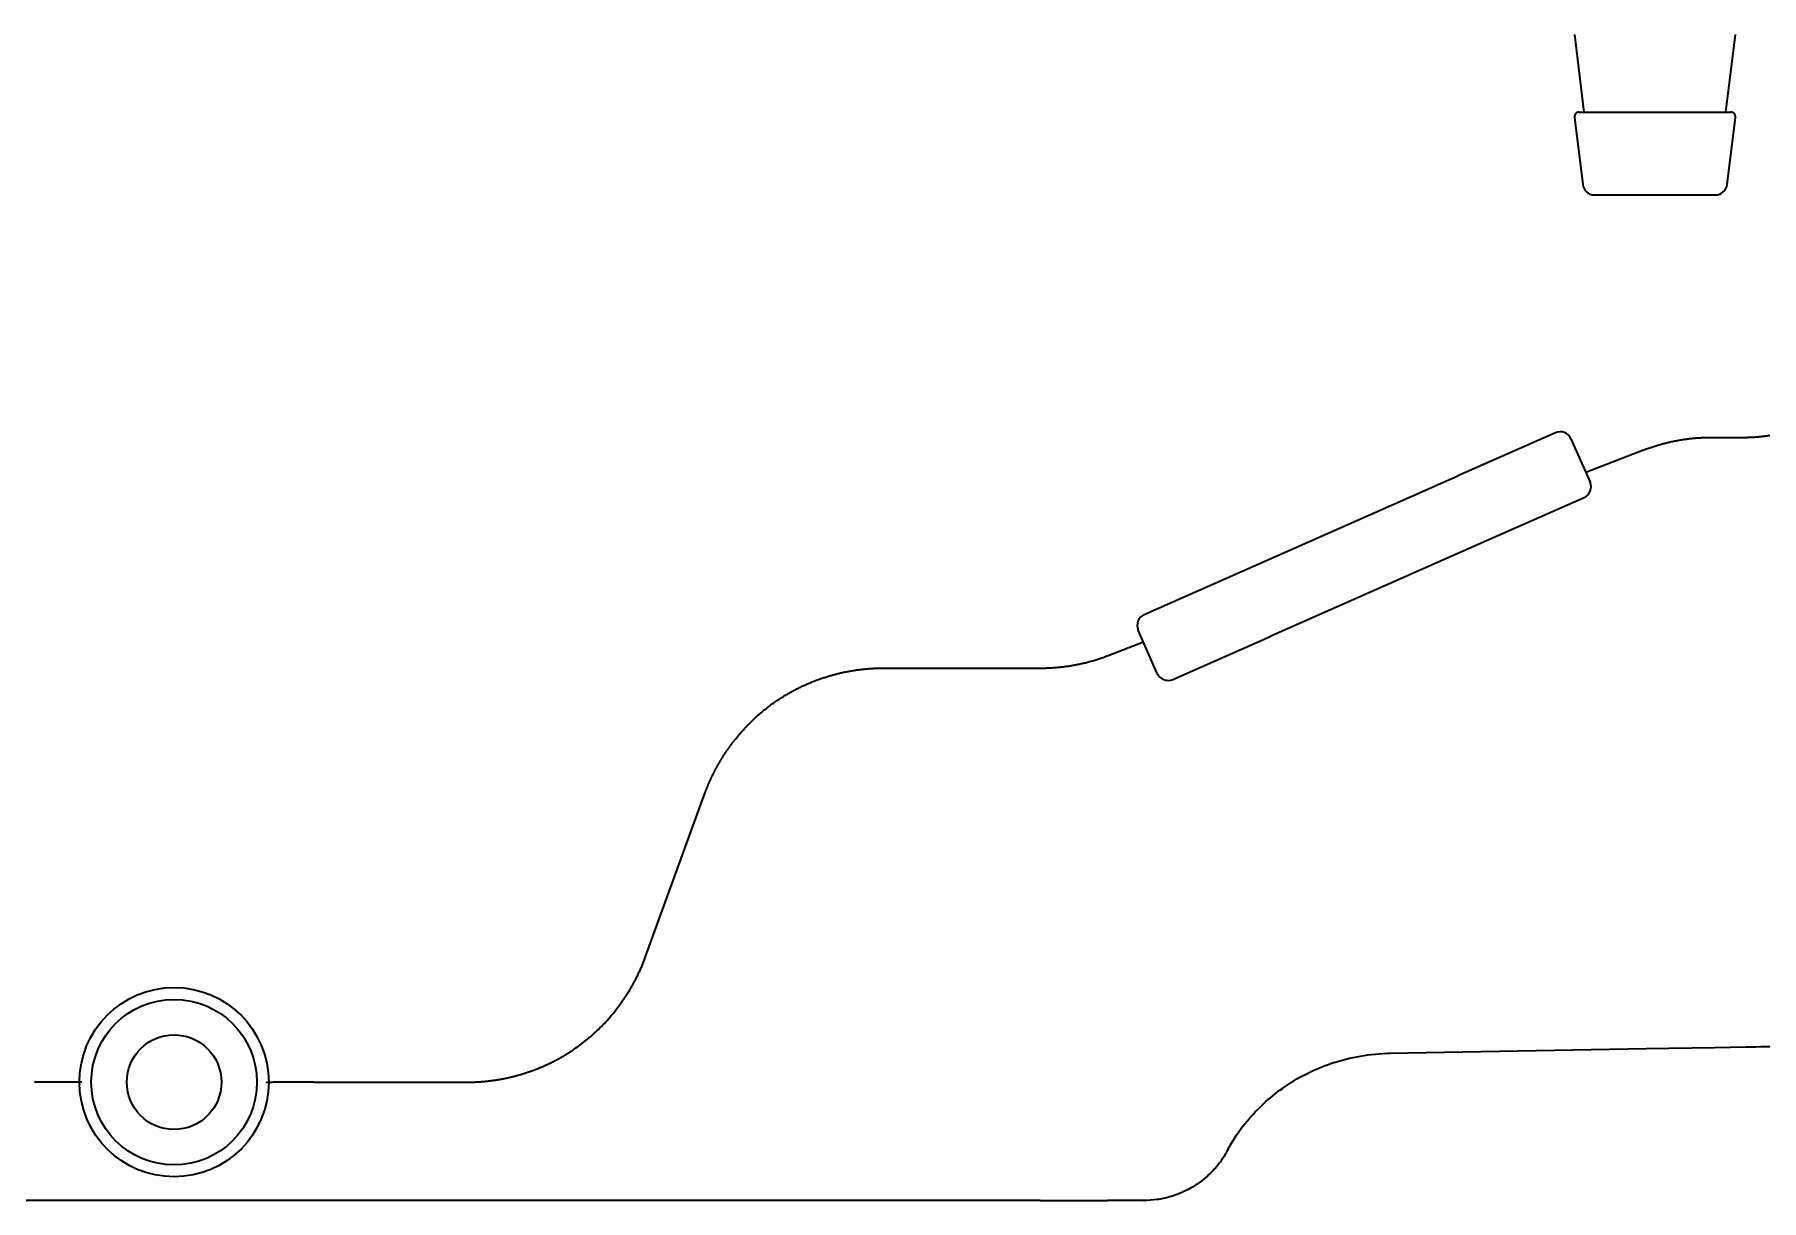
# Model space of a CAD drawing. Extents: x 5987 to 10491, y -672 to 3388.
# Drawn here: x 6661.3 to 6734.3, y 1274.3 to 1323.6 of the extents above; entities that cross this region are included whole.
import ezdxf

# ---------------------------------------------------------------- set-up
doc = ezdxf.new("R2010")
doc.units = 0
doc.header["$LTSCALE"] = 5
doc.layers.add('1', color=7, linetype='CONTINUOUS', true_color=0xffffff)

msp = doc.modelspace()

# ---------------------------------------------------------------- linework, layer by layer
at = {"layer": '1', "color": 7, "linetype": 'Continuous', "lineweight": 35}
for p, q in [((6726.374, 1323.602), (6726.773, 1320.326)), ((6732.773, 1320.326), (6733.171, 1323.602)), ((6726.374, 1320.102), (6726.719, 1317.266)), ((6726.573, 1320.326), (6732.973, 1320.326)), ((6732.826, 1317.266), (6733.171, 1320.102)), ((6727.216, 1316.826), (6729.773, 1316.826)), ((6729.773, 1316.826), (6732.33, 1316.826)), ((6725.562, 1306.772), (6721.446, 1304.953)), ((6726.221, 1306.517), (6727.029, 1304.687)), ((6726.844, 1305.106), (6729.289, 1306.045)), ((6732.156, 1306.576), (6733.48, 1306.576)), ((6712.299, 1300.91), (6721.446, 1304.953)), ((6726.774, 1304.028), (6722.658, 1302.209)), ((6722.658, 1302.209), (6713.512, 1298.166)), ((6708.183, 1299.091), (6712.299, 1300.91)), ((6708.736, 1296.602), (6707.928, 1298.432)), ((6709.396, 1296.347), (6713.512, 1298.166)), ((6706.657, 1297.357), (6708.15, 1297.93)), ((6697.144, 1296.826), (6703.791, 1296.826)), ((6687.089, 1284.59), (6689.626, 1291.562)), ((6729.402, 1280.731), (6718.547, 1280.541)), ((6732.295, 1280.781), (6729.402, 1280.731)), ((6733.62, 1280.804), (6732.295, 1280.781)), ((6733.62, 1280.804), (6732.295, 1280.781)), ((6673.073, 1279.326), (6679.571, 1279.326)), ((6679.571, 1274.326), (6654.775, 1274.326)), ((6689.435, 1274.326), (6686.897, 1274.326)), ((6703.777, 1274.326), (6697.144, 1274.326)), ((6703.777, 1274.326), (6706.631, 1274.326)), ((6707.18, 1274.326), (6706.631, 1274.326)), ((6708.173, 1274.326), (6707.18, 1274.326)), ((6708.173, 1274.326), (6708.174, 1274.326))]:
    msp.add_line(p, q, dxfattribs=at)
for radius in [4, 3.5, 2]:
    msp.add_circle((6667.173, 1279.326), radius, dxfattribs=at)
for centre, radius, start, end in [((6726.573, 1320.126), 0.2, 90, 186.93646), ((6732.973, 1320.126), 0.2, 353.06354, 90), ((6727.216, 1317.326), 0.5, 186.93646, 270), ((6732.33, 1317.326), 0.5, 270, 353.06354), ((6725.764, 1306.314), 0.5, 23.84372, 113.84372), ((6726.572, 1304.485), 0.5, 293.84372, 23.84372), ((6708.385, 1298.634), 0.5, 113.84372, 203.84372), ((6709.194, 1296.805), 0.5, 203.84372, 293.84372)]:
    msp.add_arc(centre, radius, start, end, dxfattribs=at)
for points, knots in [([(6733.48, 1306.576), (6733.495, 1306.576), (6733.524, 1306.576), (6733.567, 1306.576), (6733.61, 1306.577), (6733.653, 1306.577), (6733.696, 1306.579), (6733.74, 1306.58), (6733.783, 1306.582), (6733.826, 1306.584), (6733.87, 1306.586), (6733.913, 1306.588), (6733.956, 1306.591), (6734, 1306.594), (6734.043, 1306.597), (6734.087, 1306.6), (6734.13, 1306.604), (6734.173, 1306.608), (6734.217, 1306.612), (6734.26, 1306.616), (6734.304, 1306.621), (6734.347, 1306.626), (6734.391, 1306.631), (6734.434, 1306.637), (6734.478, 1306.642), (6734.521, 1306.648), (6734.565, 1306.654), (6734.608, 1306.661), (6734.652, 1306.667), (6734.695, 1306.674), (6734.739, 1306.682), (6734.782, 1306.689), (6734.826, 1306.697), (6734.869, 1306.705), (6734.913, 1306.713), (6734.956, 1306.721), (6735, 1306.73), (6735.043, 1306.739), (6735.086, 1306.748), (6735.13, 1306.758), (6735.173, 1306.767), (6735.217, 1306.777), (6735.26, 1306.787), (6735.303, 1306.798), (6735.346, 1306.809), (6735.39, 1306.82), (6735.433, 1306.831), (6735.626, 1306.882), (6735.968, 1306.986), (6736.452, 1307.166), (6736.93, 1307.378), (6737.393, 1307.62), (6737.84, 1307.89), (6738.27, 1308.189), (6738.687, 1308.519), (6738.971, 1308.776), (6739.138, 1308.939), (6739.195, 1308.996), (6739.252, 1309.053), (6739.308, 1309.112), (6739.364, 1309.171), (6739.419, 1309.23), (6739.474, 1309.291), (6739.528, 1309.352), (6739.582, 1309.414), (6739.636, 1309.477), (6739.688, 1309.54), (6739.741, 1309.604), (6739.792, 1309.669), (6739.844, 1309.734), (6739.894, 1309.8), (6739.944, 1309.867), (6739.994, 1309.935), (6740.042, 1310.003), (6740.09, 1310.072), (6740.138, 1310.142), (6740.185, 1310.213), (6740.231, 1310.284), (6740.277, 1310.356), (6740.321, 1310.429), (6740.365, 1310.502), (6740.394, 1310.551), (6740.409, 1310.576)], [0, 0, 0, 0, 0.005159, 0.010321, 0.015487, 0.020656, 0.025829, 0.031005, 0.036185, 0.041369, 0.046557, 0.051749, 0.056944, 0.062143, 0.067347, 0.072554, 0.077765, 0.08298, 0.088199, 0.093423, 0.09865, 0.103882, 0.109118, 0.114358, 0.119602, 0.124851, 0.130103, 0.135361, 0.140622, 0.145888, 0.151158, 0.156433, 0.161712, 0.166996, 0.172284, 0.177577, 0.182874, 0.188176, 0.193482, 0.198793, 0.204108, 0.209428, 0.214753, 0.220082, 0.225416, 0.230755, 0.236098, 0.241446, 0.302414, 0.36414, 0.426616, 0.489829, 0.551404, 0.613953, 0.677452, 0.741888, 0.751493, 0.761122, 0.770777, 0.780457, 0.790162, 0.799893, 0.809649, 0.81943, 0.829237, 0.839069, 0.848927, 0.85881, 0.86872, 0.878655, 0.888617, 0.898605, 0.90862, 0.918661, 0.92873, 0.938826, 0.94895, 0.959102, 0.969283, 0.979492, 0.989731, 1, 1, 1, 1]), ([(6689.627, 1291.562), (6689.632, 1291.576), (6689.642, 1291.603), (6689.657, 1291.645), (6689.673, 1291.686), (6689.689, 1291.726), (6689.705, 1291.767), (6689.721, 1291.807), (6689.737, 1291.847), (6689.754, 1291.887), (6689.77, 1291.927), (6689.787, 1291.966), (6689.804, 1292.005), (6689.821, 1292.044), (6689.838, 1292.083), (6689.856, 1292.121), (6689.873, 1292.159), (6689.891, 1292.197), (6689.908, 1292.235), (6689.926, 1292.272), (6689.944, 1292.31), (6689.962, 1292.347), (6689.981, 1292.383), (6689.999, 1292.42), (6690.017, 1292.456), (6690.036, 1292.492), (6690.055, 1292.528), (6690.073, 1292.563), (6690.092, 1292.598), (6690.111, 1292.633), (6690.13, 1292.668), (6690.149, 1292.702), (6690.168, 1292.737), (6690.188, 1292.771), (6690.207, 1292.805), (6690.226, 1292.838), (6690.246, 1292.871), (6690.265, 1292.904), (6690.285, 1292.937), (6690.305, 1292.97), (6690.324, 1293.002), (6690.344, 1293.034), (6690.364, 1293.066), (6690.384, 1293.098), (6690.404, 1293.129), (6690.424, 1293.16), (6690.444, 1293.191), (6690.464, 1293.222), (6690.484, 1293.252), (6690.504, 1293.282), (6690.524, 1293.312), (6690.544, 1293.342), (6690.564, 1293.371), (6690.585, 1293.4), (6690.605, 1293.429), (6690.625, 1293.458), (6690.645, 1293.486), (6690.666, 1293.514), (6690.686, 1293.542), (6690.706, 1293.57), (6690.727, 1293.597), (6690.747, 1293.625), (6690.767, 1293.652), (6690.788, 1293.678), (6690.808, 1293.705), (6690.828, 1293.731), (6690.848, 1293.757), (6690.922, 1293.85), (6691.05, 1294.007), (6691.24, 1294.222), (6691.433, 1294.427), (6691.631, 1294.623), (6691.833, 1294.809), (6692.038, 1294.985), (6692.245, 1295.152), (6692.455, 1295.31), (6692.62, 1295.425), (6692.739, 1295.504), (6692.809, 1295.55), (6692.881, 1295.595), (6692.952, 1295.64), (6693.024, 1295.683), (6693.096, 1295.726), (6693.168, 1295.768), (6693.241, 1295.809), (6693.314, 1295.849), (6693.388, 1295.889), (6693.462, 1295.927), (6693.536, 1295.965), (6693.61, 1296.002), (6693.685, 1296.038), (6693.76, 1296.074), (6693.835, 1296.108), (6693.911, 1296.142), (6693.987, 1296.175), (6694.063, 1296.207), (6694.139, 1296.239), (6694.216, 1296.269), (6694.293, 1296.299), (6694.37, 1296.328), (6694.447, 1296.356), (6694.524, 1296.383), (6694.602, 1296.41), (6694.68, 1296.435), (6694.758, 1296.46), (6694.836, 1296.484), (6694.914, 1296.507), (6694.993, 1296.53), (6695.071, 1296.551), (6695.15, 1296.572), (6695.229, 1296.592), (6695.308, 1296.611), (6695.387, 1296.629), (6695.466, 1296.647), (6695.546, 1296.663), (6695.625, 1296.679), (6695.705, 1296.694), (6695.784, 1296.709), (6695.864, 1296.722), (6695.944, 1296.735), (6696.024, 1296.746), (6696.104, 1296.757), (6696.183, 1296.768), (6696.263, 1296.777), (6696.343, 1296.786), (6696.424, 1296.793), (6696.504, 1296.8), (6696.584, 1296.806), (6696.664, 1296.812), (6696.744, 1296.816), (6696.824, 1296.82), (6696.904, 1296.823), (6696.984, 1296.825), (6697.064, 1296.826), (6697.117, 1296.826), (6697.144, 1296.826)], [0, 0, 0, 0, 0.004529, 0.009041, 0.013536, 0.018015, 0.022476, 0.026922, 0.03135, 0.035762, 0.040157, 0.044535, 0.048896, 0.053241, 0.057569, 0.06188, 0.066174, 0.070451, 0.074711, 0.078954, 0.083181, 0.08739, 0.091582, 0.095756, 0.099914, 0.104054, 0.108177, 0.112283, 0.116371, 0.120442, 0.124495, 0.12853, 0.132548, 0.136548, 0.140531, 0.144495, 0.148442, 0.15237, 0.156281, 0.160173, 0.164048, 0.167904, 0.171741, 0.175561, 0.179361, 0.183144, 0.186907, 0.190652, 0.194378, 0.198086, 0.201774, 0.205444, 0.209094, 0.212726, 0.216338, 0.219931, 0.223504, 0.227058, 0.230593, 0.234108, 0.237603, 0.241079, 0.244535, 0.247971, 0.251387, 0.254783, 0.258159, 0.261515, 0.291174, 0.320439, 0.349309, 0.377781, 0.405852, 0.433518, 0.460774, 0.487615, 0.514039, 0.522678, 0.531305, 0.53992, 0.548524, 0.557117, 0.565698, 0.574269, 0.582828, 0.591378, 0.599916, 0.608445, 0.616963, 0.625472, 0.633971, 0.64246, 0.650939, 0.659409, 0.66787, 0.676322, 0.684764, 0.693198, 0.701623, 0.710039, 0.718447, 0.726846, 0.735237, 0.743619, 0.751994, 0.76036, 0.768719, 0.777069, 0.785412, 0.793748, 0.802076, 0.810396, 0.818709, 0.827015, 0.835314, 0.843606, 0.851891, 0.86017, 0.868441, 0.876707, 0.884966, 0.893218, 0.901465, 0.909706, 0.91794, 0.926169, 0.934393, 0.942611, 0.950824, 0.959032, 0.967235, 0.975433, 0.983626, 0.991815, 1, 1, 1, 1]), ([(6679.571, 1279.325), (6679.586, 1279.325), (6679.615, 1279.325), (6679.658, 1279.326), (6679.701, 1279.326), (6679.745, 1279.327), (6679.788, 1279.328), (6679.831, 1279.33), (6679.875, 1279.331), (6679.918, 1279.333), (6679.961, 1279.335), (6680.005, 1279.337), (6680.048, 1279.34), (6680.092, 1279.343), (6680.135, 1279.345), (6680.178, 1279.349), (6680.222, 1279.352), (6680.265, 1279.356), (6680.308, 1279.36), (6680.352, 1279.364), (6680.395, 1279.368), (6680.439, 1279.373), (6680.482, 1279.378), (6680.525, 1279.383), (6680.569, 1279.389), (6680.612, 1279.394), (6680.655, 1279.4), (6680.698, 1279.406), (6680.742, 1279.412), (6680.785, 1279.419), (6680.828, 1279.426), (6680.871, 1279.433), (6680.915, 1279.44), (6680.958, 1279.448), (6681.001, 1279.456), (6681.044, 1279.464), (6681.087, 1279.472), (6681.13, 1279.48), (6681.173, 1279.489), (6681.216, 1279.498), (6681.259, 1279.507), (6681.302, 1279.517), (6681.345, 1279.526), (6681.388, 1279.536), (6681.431, 1279.546), (6681.474, 1279.557), (6681.516, 1279.568), (6681.559, 1279.578), (6681.602, 1279.59), (6681.645, 1279.601), (6681.687, 1279.613), (6681.73, 1279.624), (6681.772, 1279.636), (6681.815, 1279.649), (6681.857, 1279.661), (6681.9, 1279.674), (6681.942, 1279.687), (6681.984, 1279.7), (6682.027, 1279.714), (6682.069, 1279.728), (6682.111, 1279.742), (6682.153, 1279.756), (6682.195, 1279.77), (6682.237, 1279.785), (6682.279, 1279.8), (6682.321, 1279.815), (6682.363, 1279.831), (6682.405, 1279.846), (6682.446, 1279.862), (6682.488, 1279.878), (6682.529, 1279.895), (6682.571, 1279.911), (6682.612, 1279.928), (6682.654, 1279.945), (6682.695, 1279.963), (6682.736, 1279.98), (6682.777, 1279.998), (6682.818, 1280.016), (6682.859, 1280.035), (6682.9, 1280.053), (6682.941, 1280.072), (6682.982, 1280.091), (6683.022, 1280.11), (6683.063, 1280.13), (6683.103, 1280.149), (6683.144, 1280.169), (6683.184, 1280.19), (6683.224, 1280.21), (6683.265, 1280.231), (6683.305, 1280.252), (6683.345, 1280.273), (6683.384, 1280.294), (6683.424, 1280.316), (6683.464, 1280.338), (6683.503, 1280.36), (6683.543, 1280.382), (6683.582, 1280.405), (6683.622, 1280.428), (6683.661, 1280.451), (6683.7, 1280.474), (6683.739, 1280.498), (6683.778, 1280.522), (6683.816, 1280.546), (6683.855, 1280.57), (6683.893, 1280.594), (6683.932, 1280.619), (6683.97, 1280.644), (6684.008, 1280.669), (6684.126, 1280.748), (6684.321, 1280.886), (6684.59, 1281.094), (6684.854, 1281.317), (6685.113, 1281.556), (6685.366, 1281.811), (6685.612, 1282.082), (6685.783, 1282.288), (6685.885, 1282.418), (6685.923, 1282.468), (6685.962, 1282.519), (6686, 1282.57), (6686.039, 1282.623), (6686.077, 1282.676), (6686.115, 1282.73), (6686.153, 1282.785), (6686.192, 1282.841), (6686.23, 1282.897), (6686.267, 1282.955), (6686.305, 1283.013), (6686.343, 1283.072), (6686.38, 1283.132), (6686.417, 1283.193), (6686.454, 1283.255), (6686.491, 1283.318), (6686.528, 1283.381), (6686.564, 1283.445), (6686.6, 1283.51), (6686.636, 1283.576), (6686.671, 1283.643), (6686.706, 1283.711), (6686.74, 1283.78), (6686.774, 1283.849), (6686.808, 1283.919), (6686.842, 1283.99), (6686.874, 1284.062), (6686.907, 1284.135), (6686.939, 1284.209), (6686.97, 1284.283), (6687.001, 1284.359), (6687.031, 1284.435), (6687.06, 1284.512), (6687.079, 1284.564), (6687.089, 1284.59)], [0, 0, 0, 0, 0.004433, 0.008867, 0.013303, 0.01774, 0.022178, 0.026617, 0.031058, 0.035501, 0.039945, 0.04439, 0.048837, 0.053286, 0.057736, 0.062188, 0.066641, 0.071097, 0.075553, 0.080012, 0.084472, 0.088934, 0.093398, 0.097863, 0.10233, 0.1068, 0.111271, 0.115743, 0.120218, 0.124695, 0.129174, 0.133654, 0.138137, 0.142621, 0.147108, 0.151597, 0.156087, 0.16058, 0.165075, 0.169572, 0.174071, 0.178572, 0.183076, 0.187582, 0.192089, 0.196599, 0.201112, 0.205626, 0.210143, 0.214662, 0.219183, 0.223707, 0.228233, 0.232761, 0.237292, 0.241825, 0.246361, 0.250898, 0.255439, 0.259982, 0.264527, 0.269075, 0.273625, 0.278178, 0.282733, 0.287291, 0.291851, 0.296414, 0.30098, 0.305548, 0.310119, 0.314692, 0.319268, 0.323847, 0.328429, 0.333013, 0.3376, 0.34219, 0.346782, 0.351378, 0.355976, 0.360577, 0.365181, 0.369788, 0.374397, 0.37901, 0.383625, 0.388244, 0.392866, 0.39749, 0.402118, 0.406748, 0.411382, 0.416019, 0.420659, 0.425302, 0.429949, 0.434598, 0.439251, 0.443907, 0.448567, 0.453229, 0.457896, 0.462565, 0.467238, 0.471915, 0.476594, 0.481278, 0.485965, 0.519989, 0.554711, 0.590124, 0.626216, 0.662979, 0.700405, 0.738488, 0.744857, 0.751297, 0.757805, 0.764382, 0.771028, 0.777742, 0.784523, 0.791371, 0.798286, 0.805267, 0.812313, 0.819424, 0.8266, 0.833839, 0.841143, 0.84851, 0.855939, 0.863431, 0.870985, 0.8786, 0.886276, 0.894014, 0.901811, 0.909669, 0.917586, 0.925563, 0.933599, 0.941695, 0.949848, 0.958061, 0.966332, 0.974662, 0.983049, 0.991496, 1, 1, 1, 1]), ([(6711.685, 1276.411), (6711.91, 1276.861), (6712.524, 1277.774), (6714.025, 1279.193), (6716.129, 1280.263), (6717.725, 1280.531), (6718.603, 1280.549)], [0, 0, 0, 0, 0.20945, 0.446991, 0.713699, 1, 1, 1, 1]), ([(6740.307, 1280.921), (6740.167, 1280.919), (6740.028, 1280.916), (6739.749, 1280.911), (6739.61, 1280.909), (6739.192, 1280.902), (6738.914, 1280.897), (6738.078, 1280.882), (6737.521, 1280.872), (6736.406, 1280.853), (6735.849, 1280.843), (6734.735, 1280.824), (6734.177, 1280.814), (6733.62, 1280.804)], [0, 0, 0, 0, 0.0625, 0.0625, 0.125, 0.125, 0.25, 0.25, 0.5, 0.5, 0.75, 0.75, 1, 1, 1, 1]), ([(6663.273, 1279.326), (6663.273, 1279.326), (6663.273, 1279.326), (6663.272, 1279.326), (6663.27, 1279.326), (6663.266, 1279.326), (6663.257, 1279.326), (6663.238, 1279.326), (6663.206, 1279.326), (6663.178, 1279.326), (6663.167, 1279.326), (6663.151, 1279.326), (6663.145, 1279.326), (6663.133, 1279.326), (6663.127, 1279.326), (6663.071, 1279.326), (6663.009, 1279.326), (6662.901, 1279.326), (6662.862, 1279.326), (6662.799, 1279.326), (6662.777, 1279.326), (6662.733, 1279.326), (6662.711, 1279.326), (6662.595, 1279.326), (6662.495, 1279.326), (6662.359, 1279.326), (6662.331, 1279.326), (6662.274, 1279.326), (6662.246, 1279.326), (6662.159, 1279.326), (6662.041, 1279.326), (6661.919, 1279.326), (6661.825, 1279.326), (6661.793, 1279.326), (6661.73, 1279.326), (6661.698, 1279.326), (6661.536, 1279.326), (6661.405, 1279.326), (6661.273, 1279.326)], [0, 0, 0, 0, 0.015546, 0.015546, 0.031172, 0.062424, 0.062424, 0.124929, 0.187434, 0.187434, 0.218687, 0.218687, 0.234313, 0.234313, 0.249939, 0.249939, 0.37495, 0.37495, 0.437455, 0.437455, 0.468707, 0.468707, 0.49996, 0.49996, 0.62497, 0.62497, 0.656222, 0.656222, 0.687475, 0.687475, 0.74998, 0.812485, 0.812485, 0.843737, 0.843737, 0.87499, 0.87499, 1, 1, 1, 1]), ([(6673.073, 1279.326), (6672.942, 1279.327), (6672.811, 1279.328), (6672.554, 1279.328), (6672.428, 1279.328), (6672.187, 1279.328), (6672.071, 1279.328), (6671.853, 1279.326), (6671.751, 1279.325), (6671.566, 1279.323), (6671.483, 1279.322), (6671.337, 1279.319), (6671.275, 1279.317), (6671.175, 1279.314), (6671.137, 1279.312), (6671.086, 1279.308), (6671.073, 1279.305), (6671.073, 1279.303)], [0, 0, 0, 0, 0.125, 0.125, 0.25, 0.25, 0.375, 0.375, 0.5, 0.5, 0.625, 0.625, 0.75, 0.75, 0.875, 0.875, 1, 1, 1, 1]), ([(6711.726, 1276.487), (6711.642, 1276.325), (6711.547, 1276.169), (6711.337, 1275.871), (6711.222, 1275.729), (6710.973, 1275.463), (6710.84, 1275.338), (6710.557, 1275.108), (6710.408, 1275.003), (6710.096, 1274.814), (6709.934, 1274.73), (6709.6, 1274.585), (6709.428, 1274.523), (6709.077, 1274.425), (6708.898, 1274.388), (6708.537, 1274.339), (6708.355, 1274.326), (6708.173, 1274.326)], [0, 0, 0, 0, 0.125, 0.125, 0.25, 0.25, 0.375, 0.375, 0.5, 0.5, 0.625, 0.625, 0.75, 0.75, 0.875, 0.875, 1, 1, 1, 1]), ([(6686.897, 1274.326), (6686.821, 1274.326), (6686.745, 1274.326), (6686.592, 1274.326), (6686.516, 1274.326), (6686.287, 1274.326), (6686.134, 1274.326), (6685.677, 1274.326), (6685.371, 1274.326), (6684.761, 1274.326), (6684.456, 1274.326), (6683.845, 1274.326), (6683.54, 1274.326), (6682.624, 1274.326), (6682.013, 1274.326), (6680.792, 1274.326), (6680.182, 1274.326), (6679.571, 1274.326)], [0, 0, 0, 0, 0.03125, 0.03125, 0.0625, 0.0625, 0.125, 0.125, 0.25, 0.25, 0.375, 0.375, 0.5, 0.5, 0.75, 0.75, 1, 1, 1, 1]), ([(6697.144, 1274.326), (6696.502, 1274.326), (6695.859, 1274.326), (6694.574, 1274.326), (6693.931, 1274.326), (6692.968, 1274.326), (6692.647, 1274.326), (6692.004, 1274.326), (6691.683, 1274.326), (6691.04, 1274.326), (6690.719, 1274.326), (6690.238, 1274.326), (6690.077, 1274.326), (6689.756, 1274.326), (6689.595, 1274.326), (6689.435, 1274.326)], [0, 0, 0, 0, 0.25, 0.25, 0.5, 0.5, 0.625, 0.625, 0.75, 0.75, 0.875, 0.875, 0.9375, 0.9375, 1, 1, 1, 1])]:
    msp.add_open_spline(points, degree=3, knots=knots, dxfattribs=at)
for points in [[(6729.289, 1306.045), (6730.673, 1306.576), (6732.156, 1306.576)], [(6703.791, 1296.826), (6705.273, 1296.826), (6706.657, 1297.357)]]:
    msp.add_open_spline(points, degree=2, dxfattribs=at)

doc.saveas('drawing.dxf')
